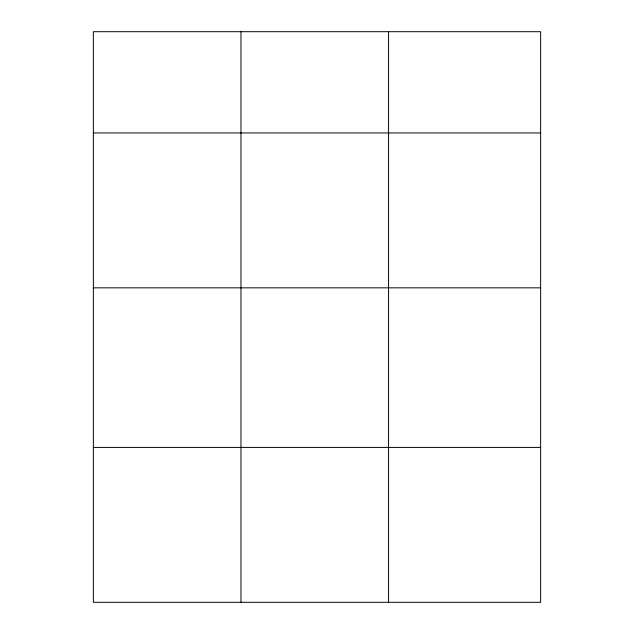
<?xml version="1.0" encoding="UTF-8"?>
<svg xmlns="http://www.w3.org/2000/svg" width="634" height="634" viewBox="0 0 634 634"><rect width="100%" height="100%" fill="white"/><g stroke="black" fill="none" stroke-linecap="round" stroke-linejoin="round"><path stroke-width="0.95" d="M540.636 287.836L540.636 31.7L93.364 31.7L93.364 602.3L540.636 602.3L540.636 287.836L93.364 287.836M93.364 132.95L540.636 132.95M93.364 447.414L540.636 447.414M388.563 31.7L388.563 602.3M240.968 31.7L240.968 602.3"/></g></svg>
